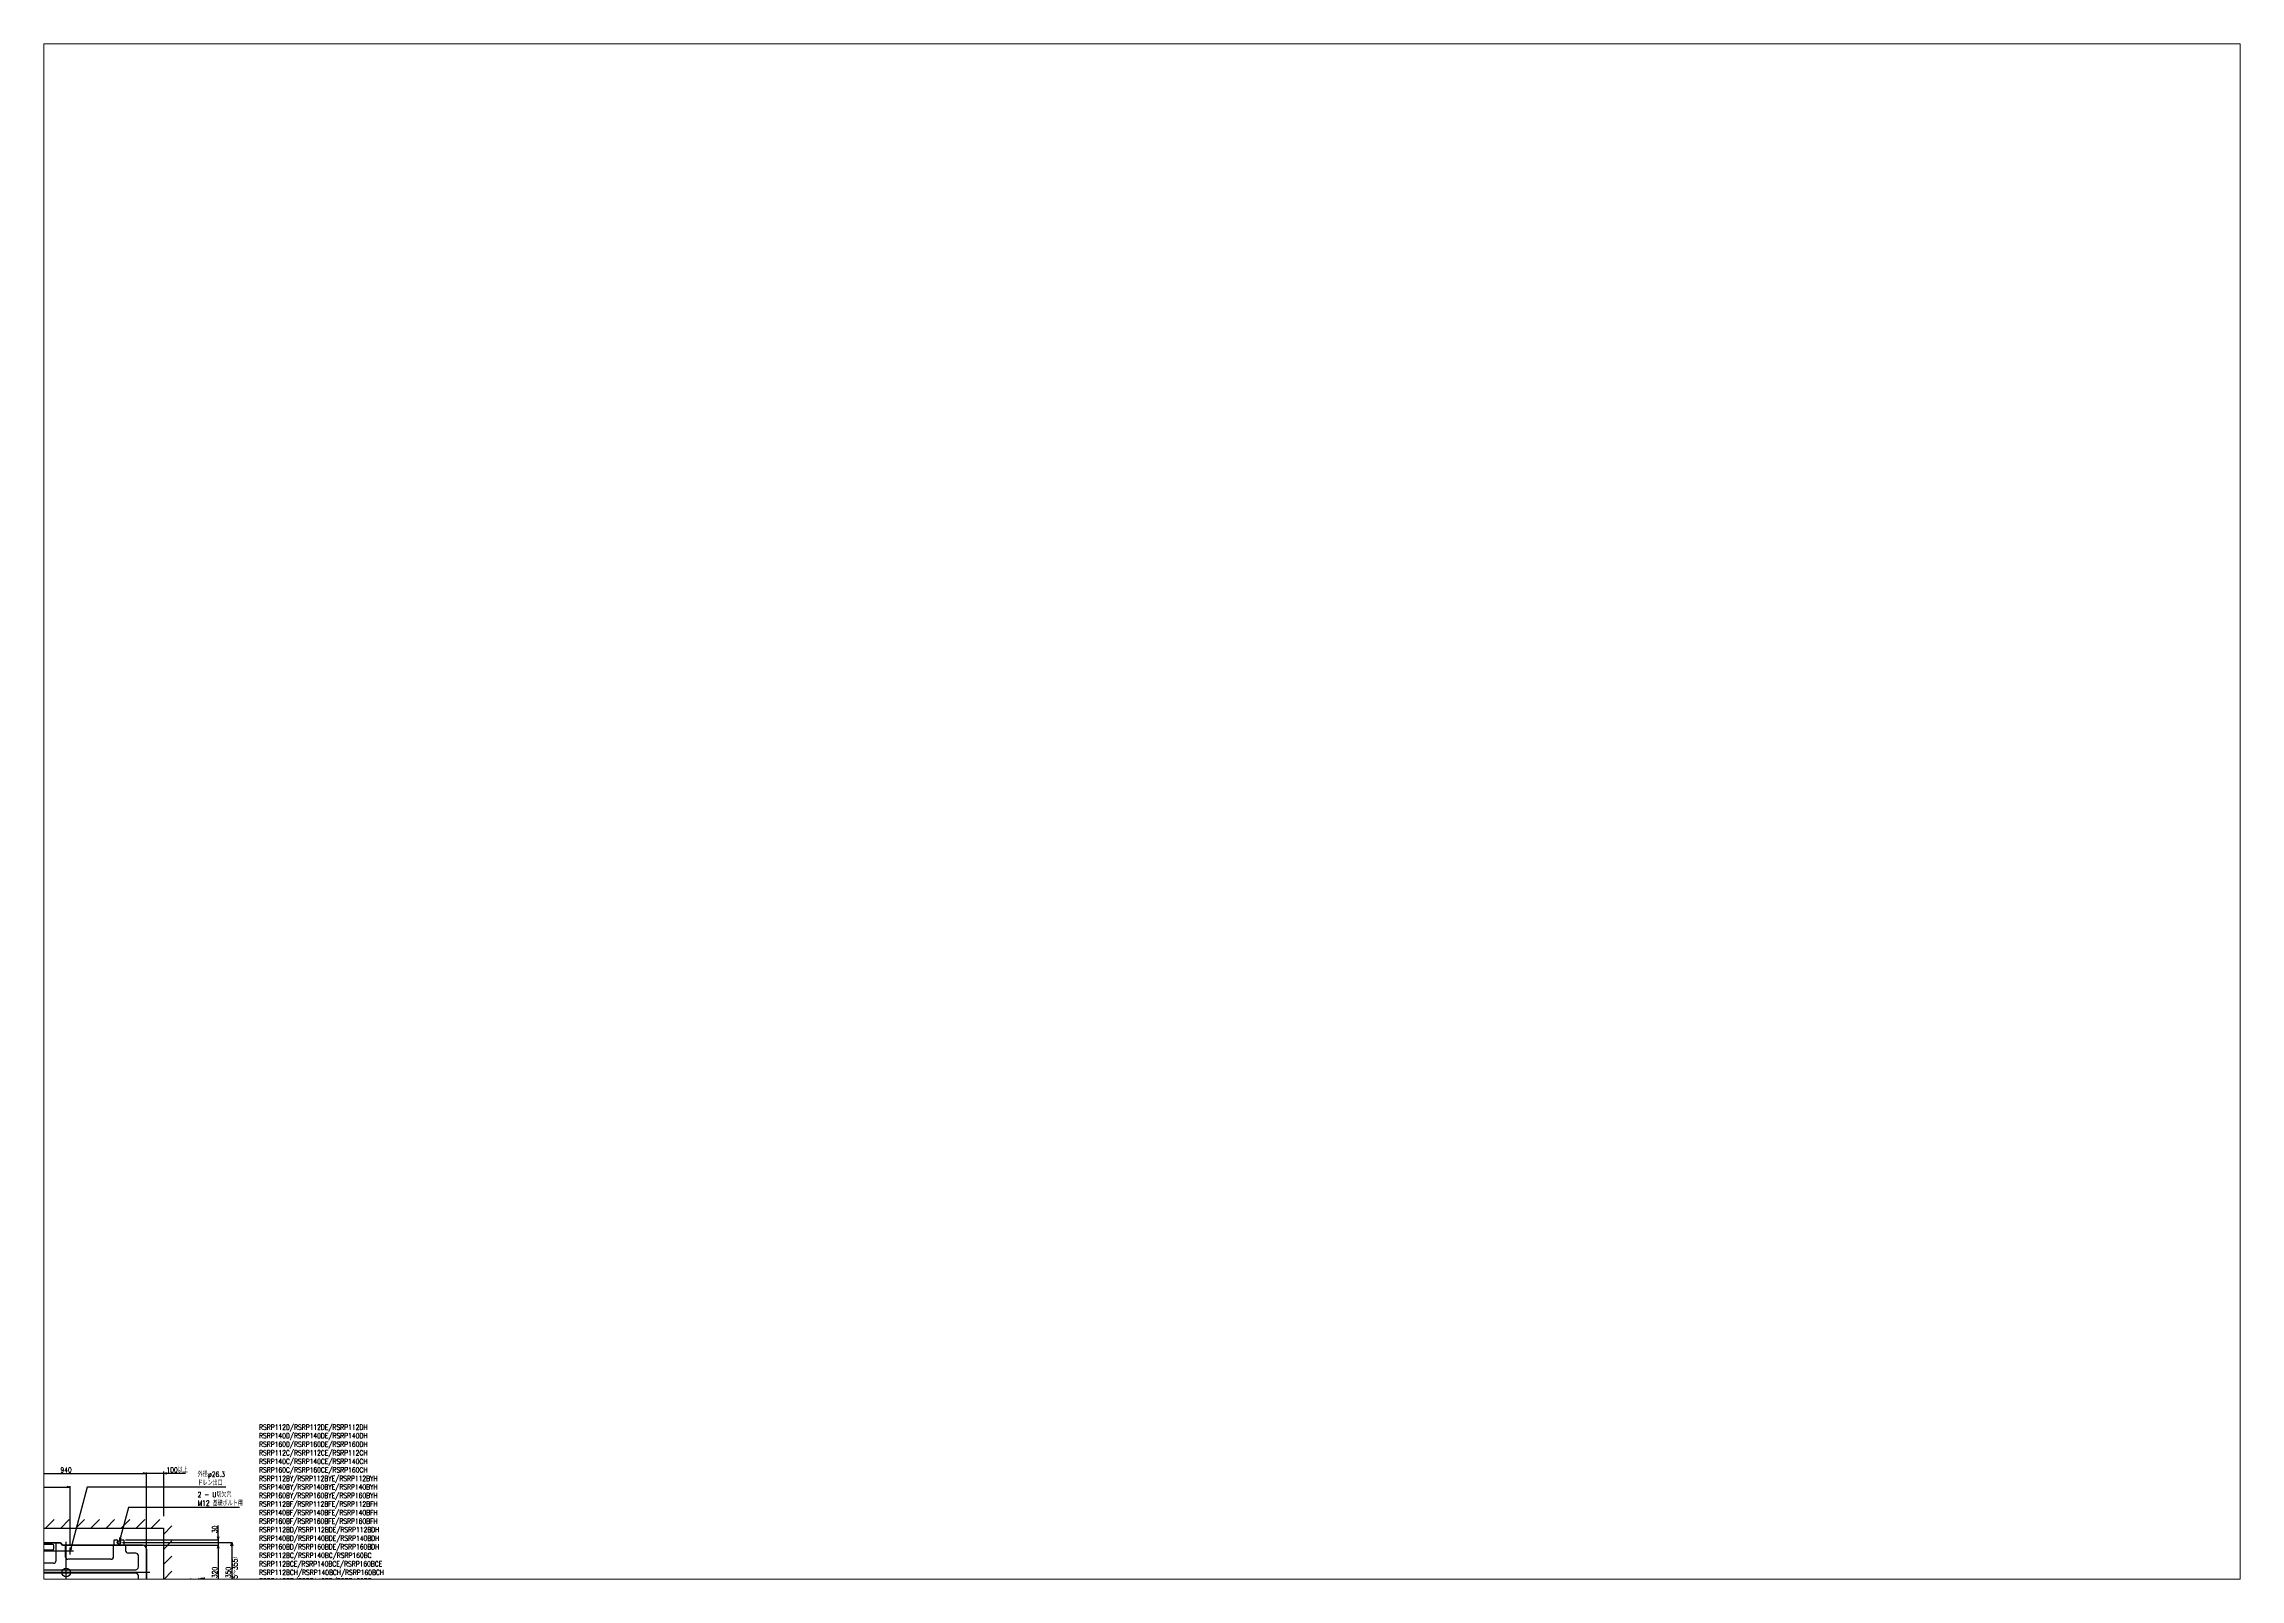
# Paper-space layout 'Layout1' of a CAD drawing. Extents: x 1 to 407, y 1 to 285.
# The model-space entities are those that its viewports show. They can reach past a viewport. Long polylines and large blocks are cut down to what shows.
import ezdxf

# ---------------------------------------------------------------- set-up
doc = ezdxf.new("R2010")
doc.units = 0
doc.header["$LTSCALE"] = 50
doc.linetypes.add('DASHDOT2', pattern=[0.5, 0.25, -0.125, 0, -0.125])
doc.linetypes.add('DASHDOTX2', pattern=[2, 1, -0.5, 0, -0.5])
doc.layers.get('0').update_dxf_attribs({"color": 1, "linetype": 'CONTINUOUS'})
for name, color, linetype in [('ARRANGE', 1, 'CONTINUOUS'), ('BASIS', 6, 'DASHDOTX2'), ('DETAIL', 5, 'CONTINUOUS'), ('FIX', 11, 'CONTINUOUS'), ('NOTE', 4, 'CONTINUOUS'), ('OUTLINE', 3, 'CONTINUOUS'), ('SERVICESPACE', 2, 'CONTINUOUS'), ('SIZE', 30, 'CONTINUOUS')]:
    doc.layers.add(name, color=color, linetype=linetype)
doc.styles.add('STEM_DIM30_0_7', font='romans.shx', dxfattribs={"width": 0.7, "height": 30, "bigfont": 'extfont.shx'})

msp = doc.modelspace()

# ---------------------------------------------------------------- linework, layer by layer
at = {"layer": 'ARRANGE'}
msp.add_circle((0, 0), 25, dxfattribs=at)
at = {"layer": 'BASIS'}
for p, q in [((0, -210), (0, 180)), ((490, 0), (-490, 0))]:
    msp.add_line(p, q, dxfattribs=at)
at = {"layer": 'DETAIL'}
for p, q in [((-220.095443, 174), (-37.004557, 174)), ((-185.55, 157), (-185.55, 140)), ((-79.55, 164), (-178.55, 164)), ((-178.55, 133), (-79.55, 133)), ((-72.55, 140), (-72.55, 157)), ((-61.05, 169.4), (-61.05, 65.6)), ((-61.05, 168.344624), (-61.05, 168.4)), ((-33.693273, 172.593024), (-21.55, 160)), ((-21.55, 160), (447, 160)), ((-5.05, 160), (-5.05, 93.35)), ((278.5, 93.35), (278.5, 160)), ((281.285235, 160), (281.285235, 188.32263)), ((282.962605, 190), (296.459733, 190)), ((302.500001, 183.959732), (302.500001, 171)), ((317.499999, 171), (317.499999, 183.959732)), ((323.540267, 190), (337.037395, 190)), ((338.714765, 188.32263), (338.714765, 160)), ((348.5, 160), (348.5, 129)), ((470, 137), (470, -137)), ((-407.4, 16), (407.5, 16)), ((-73.05, 53.6), (-185.05, 53.6)), ((262.5, 77.35), (10.95, 77.35)), ((407.5, 113), (364.5, 113)), ((423.5, 32), (423.5, 97)), ((407.5, -4), (-407.4, -4)), ((-407.4, -61), (407.5, -61)), ((407.5, -80.5), (-407.4, -80.5)), ((-158.356287, -94.633559), (-156.157274, -94.633559)), ((-154.42541, -99.236674), (-158.356287, -94.633559)), ((-157.619018, -102.54702), (-157.506402, -101.694496)), ((-157.562716, -103.42741), (-157.619018, -102.54702)), ((-157.506402, -101.694496), (-157.224388, -100.950137)), ((-157.224388, -100.950137), (-156.772034, -100.315825)), ((-156.772034, -100.315825), (-156.151573, -99.807256)), ((-156.157274, -94.633559), (-152.625182, -99.16831)), ((-156.151573, -99.807256), (-155.368848, -99.447893)), ((-155.852211, -102.208812), (-155.889285, -102.739433)), ((-155.889285, -102.739433), (-155.833286, -103.257877)), ((-155.728406, -101.763578), (-155.852211, -102.208812)), ((-155.516931, -101.404143), (-155.728406, -101.763578)), ((-155.229346, -101.125382), (-155.516931, -101.404143)), ((-155.368848, -99.447893), (-154.42541, -99.236674)), ((-154.907938, -100.909711), (-155.229346, -101.125382)), ((-154.555949, -100.75566), (-154.907938, -100.909711)), ((-154.173039, -100.66323), (-154.555949, -100.75566)), ((-153.758869, -100.63242), (-154.173039, -100.66323)), ((-148.825334, -100.63242), (-153.758869, -100.63242)), ((-152.625182, -99.16831), (-148.825334, -99.16831)), ((-148.825334, -94.633559), (-147.287164, -94.633559)), ((-148.825334, -99.16831), (-148.825334, -94.633559)), ((-148.825334, -104.568994), (-148.825334, -100.63242)), ((-147.287164, -94.633559), (-147.287164, -106.033103)), ((-139.099972, -94.573395), (-135.698909, -94.573395)), ((-139.099972, -96.043201), (-139.099972, -94.573395)), ((-138.165677, -96.043201), (-139.099972, -96.043201)), ((-138.165677, -104.508829), (-138.165677, -96.043201)), ((-135.698909, -96.043201), (-136.633204, -96.043201)), ((-136.633204, -96.043201), (-136.633204, -104.508829)), ((-135.698909, -94.573395), (-135.698909, -96.043201)), ((-123.684698, -105.929171), (-128.754961, -94.392901)), ((-128.754961, -94.392901), (-127.023096, -94.392901)), ((-127.023096, -94.392901), (-125.821045, -97.326816)), ((-125.821045, -97.326816), (-119.953213, -97.326816)), ((-125.154505, -98.859289), (-122.955492, -104.128943)), ((-120.619754, -98.859289), (-125.154505, -98.859289)), ((-122.818766, -104.128943), (-120.619754, -98.859289)), ((-117.019298, -94.392901), (-122.08956, -105.929171)), ((-119.953213, -97.326816), (-118.751163, -94.392901)), ((-118.751163, -94.392901), (-117.019298, -94.392901)), ((-110.025808, -93.664085), (-110.004166, -93.38085)), ((-110.025808, -105.131992), (-110.025808, -93.664085)), ((-110.004166, -93.38085), (-109.939175, -93.141463)), ((-109.939175, -93.141463), (-109.830734, -92.945824)), ((-109.830734, -92.945824), (-109.678744, -92.793834)), ((-109.678744, -92.793834), (-109.483106, -92.685393)), ((-109.483106, -92.685393), (-109.243719, -92.620402)), ((-109.243719, -92.620402), (-108.960483, -92.59876)), ((-108.960483, -92.59876), (-107.029226, -92.59876)), ((-108.687463, -94.260186), (-108.692728, -94.330625)), ((-108.692728, -94.330625), (-108.692728, -103.867275)), ((-108.671535, -94.20031), (-108.687463, -94.260186)), ((-108.644744, -94.151097), (-108.671535, -94.20031)), ((-108.606892, -94.112647), (-108.644744, -94.151097)), ((-108.557779, -94.08506), (-108.606892, -94.112647)), ((-108.497206, -94.068434), (-108.557779, -94.08506)), ((-108.424973, -94.06287), (-108.497206, -94.068434)), ((-106.8925, -94.06287), (-108.424973, -94.06287)), ((-107.029226, -92.59876), (-106.8925, -94.06287)), ((-106.624745, -101.730929), (-106.624745, -95.601039)), ((-106.624745, -95.601039), (-105.291665, -95.601039)), ((-100.426492, -101.730929), (-106.624745, -101.730929)), ((-105.291665, -95.601039), (-105.291665, -96.398608)), ((-105.291665, -96.398608), (-101.759572, -96.398608)), ((-105.291665, -97.663325), (-105.291665, -100.466212)), ((-101.759572, -97.663325), (-105.291665, -97.663325)), ((-105.291665, -100.466212), (-101.759572, -100.466212)), ((-101.759572, -96.398608), (-101.759572, -95.196558)), ((-101.759572, -95.196558), (-100.426492, -95.196558)), ((-101.759572, -100.466212), (-101.759572, -97.663325)), ((-100.426492, -95.196558), (-100.426492, -101.730929)), ((-98.358508, -92.667123), (-97.025428, -92.667123)), ((-98.358508, -103.867275), (-98.358508, -92.667123)), ((-97.025428, -92.667123), (-97.025428, -105.131992)), ((-94.307704, -95.523119), (-94.224642, -94.91413)), ((-93.105654, -96.525778), (-94.307704, -95.523119)), ((-94.224642, -94.91413), (-94.131515, -94.381177)), ((-94.131515, -94.381177), (-94.028024, -93.92426)), ((-94.028024, -93.92426), (-93.913869, -93.54338)), ((-93.913869, -93.54338), (-93.788753, -93.238537)), ((-93.788753, -93.238537), (-93.652376, -93.00973)), ((-93.652376, -93.00973), (-93.504438, -92.856959)), ((-93.504438, -92.856959), (-93.180444, -92.680836)), ((-93.180444, -92.680836), (-92.853162, -92.645725)), ((-93.041144, -95.88259), (-93.105654, -96.525778)), ((-92.959992, -95.403235), (-93.041144, -95.88259)), ((-92.862297, -95.087612), (-92.959992, -95.403235)), ((-92.748159, -94.935622), (-92.862297, -95.087612)), ((-92.853162, -92.645725), (-92.52279, -92.751724)), ((-92.617678, -94.947165), (-92.748159, -94.935622)), ((-92.470953, -95.122142), (-92.617678, -94.947165)), ((-92.52279, -92.751724), (-92.189528, -92.998934)), ((-92.308084, -95.460453), (-92.470953, -95.122142)), ((-92.189528, -92.998934), (-91.853576, -93.387454)), ((-91.853576, -93.387454), (-91.515132, -93.917384)), ((-91.70421, -106.461213), (-91.70421, -99.659086)), ((-91.515132, -93.917384), (-91.174396, -94.588824)), ((-90.975004, -93.722892), (-89.70459, -92.925322)), ((-90.37113, -99.590723), (-90.37113, -105.190799)), ((-89.70459, -92.925322), (-89.106413, -93.922284)), ((-89.581965, -102.940879), (-89.568246, -102.851705)), ((-89.573561, -103.060149), (-89.581965, -102.940879)), ((-88.707629, -104.256503), (-89.573561, -103.060149)), ((-89.568246, -102.851705), (-89.532603, -102.792726)), ((-89.532603, -102.792726), (-89.475235, -102.764042)), ((-89.475235, -102.764042), (-89.396342, -102.765753)), ((-89.396342, -102.765753), (-89.296122, -102.797958)), ((-89.296122, -102.797958), (-89.174776, -102.860757)), ((-89.174776, -101.328285), (-89.174776, -97.260681)), ((-89.174776, -97.260681), (-86.502919, -97.260681)), ((-86.502919, -101.328285), (-89.174776, -101.328285)), ((-89.174776, -102.860757), (-86.502919, -102.661365)), ((-89.106413, -93.922284), (-82.572042, -93.056352)), ((-87.573941, -96.126993), (-88.639265, -96.8562)), ((-86.502919, -94.657187), (-88.570902, -94.856579)), ((-88.570902, -94.856579), (-87.573941, -96.126993)), ((-88.041088, -98.326006), (-88.041088, -100.257263)), ((-86.502919, -98.326006), (-88.041088, -98.326006)), ((-88.041088, -100.257263), (-86.502919, -100.257263)), ((-86.502919, -97.260681), (-86.502919, -94.657187)), ((-86.502919, -100.257263), (-86.502919, -98.326006)), ((-86.502919, -102.661365), (-86.502919, -101.328285)), ((-81.768776, -94.457795), (-85.369231, -94.588824)), ((-85.369231, -94.588824), (-85.369231, -97.260681)), ((-85.369231, -97.260681), (-83.905122, -97.260681)), ((-85.369231, -98.326006), (-85.369231, -100.257263)), ((-83.905122, -98.326006), (-85.369231, -98.326006)), ((-85.369231, -100.257263), (-83.905122, -100.257263)), ((-85.369231, -101.328285), (-85.369231, -102.593002)), ((-82.771434, -101.328285), (-85.369231, -101.328285)), ((-85.369231, -102.593002), (-82.640405, -102.524639)), ((-83.905122, -96.18966), (-82.771434, -96.18966)), ((-83.905122, -97.260681), (-83.905122, -96.18966)), ((-83.905122, -100.257263), (-83.905122, -98.326006)), ((-82.771434, -96.18966), (-82.771434, -101.328285)), ((-82.640405, -102.524639), (-82.235923, -103.795053)), ((-82.572042, -93.056352), (-82.54864, -92.939174)), ((-82.54864, -92.939174), (-82.517365, -92.851395)), ((-82.517365, -92.851395), (-82.478018, -92.793114)), ((-82.478018, -92.793114), (-82.430399, -92.76443)), ((-82.430399, -92.76443), (-82.37431, -92.765443)), ((-82.37431, -92.765443), (-82.309551, -92.796253)), ((-82.309551, -92.796253), (-82.235923, -92.856959)), ((-82.235923, -92.856959), (-81.768776, -94.457795)), ((-81.706109, -105.190799), (-81.706109, -97.927221)), ((-80.373029, -98.257643), (-80.373029, -106.461213)), ((-79.438734, -92.389811), (-78.504438, -93.660225)), ((423.5, -45), (423.5, -20)), ((423.5, -121.5), (423.5, -96.5))]:
    msp.add_line(p, q, dxfattribs=at)
msp.add_circle((-114.12172, -98.843118), 1, dxfattribs=at)
for centre, radius, start, end in [((-192.45, 169.4), 4.6, 90, 180), ((-178.55, 157), 7, 90, 180), ((-178.55, 140), 7, 180, 270), ((-79.55, 157), 7, 0, 90), ((-79.55, 140), 7, 270, 0), ((-65.65, 169.4), 4.6, 0, 90), ((-37.004557, 169.4), 4.6, 43.958373, 90), ((282.962605, 188.32263), 1.67737, 90, 180), ((296.459733, 183.959732), 6.040268, 0, 90), ((310, 171), 7.499999, 180, 0), ((323.540267, 183.959732), 6.040268, 90, 180), ((337.037395, 188.32263), 1.67737, 0, 90), ((364.5, 129), 16, 180, 270), ((447, 137), 23, 0, 90), ((-185.05, 65.6), 12, 180, 270), ((-73.05, 65.6), 12, 270, 0), ((10.95, 93.35), 16, 180, 270), ((262.5, 93.35), 16, 270, 0), ((407.5, 97), 16, 0, 90), ((407.5, 32), 16, 270, 0), ((-103.126672, -99.159194), 11.433395, 357.494108, 18.87492), ((-102.70614, -99.006181), 12.348852, 357.28685, 20.959871), ((-77.419779, -86.055335), 15.573553, 209.49481, 223.9109), ((-73.979395, -97.85813), 7.727024, 134.952918, 180.512316), ((-74.378656, -98.015571), 5.999259, 133.449527, 182.312533), ((407.5, -20), 16, 0, 90), ((407.5, -45), 16, 270, 0), ((407.5, -96.5), 16, 0, 90)]:
    msp.add_arc(centre, radius, start, end, dxfattribs=at)
at = {"layer": 'FIX'}
msp.add_circle((310, 175), 10, dxfattribs=at)
at = {"layer": 'NOTE'}
for p, q in [((124.212997, 499), (24, 125)), ((934.929584, 499), (124.212997, 499)), ((364.929584, 380), (312.58819, 184.659258)), ((1014.929584, 380), (364.929584, 380)), ((24, 145.705524), (24, 125)), ((24, 125), (34.352762, 142.931509)), ((312.58819, 205.364782), (312.58819, 184.659258)), ((312.58819, 184.659258), (322.940952, 202.590768))]:
    msp.add_line(p, q, dxfattribs=at)
at = {"layer": 'NOTE', "linetype": 'DASHDOT2'}
for p, q in [((24, 105), (24, 145)), ((44, 125), (4, 125)), ((372, -139), (372, -99)), ((425, -134), (425, -94))]:
    msp.add_line(p, q, dxfattribs=at)
at = {"layer": 'OUTLINE'}
msp.add_lwpolyline([(158.5, -200), (174.552632, -199.998614, 0.047789), (178.325227, -199.435538, 0.311204), (181.331266, -196.033796, 0.03011), (183.499999, -160), (447, -160, 0.414214), (470, -137), (470, 137, 0.414214), (447, 160), (-21.55, 160), (-33.693273, 172.593024, 0.203641), (-37.004557, 174), (-220.095443, 174, 0.203641), (-223.406727, 172.593024), (-235.55, 160), (-447, 160, 0.414214), (-470, 137), (-470, -137, 0.414214), (-447, -160), (-439.399999, -160, 0.03011), (-437.231266, -196.033796, 0.311204), (-434.225227, -199.435538, 0.047789), (-430.452631, -199.998614), (-414.4, -200)], format="xyb", close=True, dxfattribs=at)
at = {"layer": 'SERVICESPACE'}
for p, q in [((570, 580), (470, 580)), ((570, 590), (570, 330)), ((570, 580), (590, 585.358984)), ((700, 580), (570, 580)), ((590, 574.641016), (570, 580)), ((-570, 260), (570, 260)), ((-158.058262, 310), (-208.058262, 260)), ((-69.669914, 310), (-119.669914, 260)), ((18.718434, 310), (-31.281566, 260)), ((107.106781, 310), (57.106781, 260)), ((195.495129, 310), (145.495129, 260)), ((283.883476, 310), (233.883476, 260)), ((372.271824, 310), (322.271824, 260)), ((460.660172, 310), (410.660172, 260)), ((549.048519, 310), (499.048519, 260)), ((620, 272.563133), (570, 222.563133)), ((570, 260), (570, -220)), ((620, 184.174785), (570, 134.174785)), ((620, 95.786438), (570, 45.786438)), ((620, 7.39809), (570, -42.60191)), ((620, -80.990258), (570, -130.990258))]:
    msp.add_line(p, q, dxfattribs=at)
at = {"layer": 'SIZE'}
for p, q in [((-470, 580), (470, 580)), ((450, 585.358984), (470, 580)), ((470, 580), (450, 574.641016)), ((470, 147), (470, 585)), ((-470, 500), (24, 500)), ((4, 505.358984), (24, 500)), ((24, 500), (4, 494.641016)), ((24, 156), (24, 505)), ((890, 190), (890, 274)), ((330, 175), (975, 175)), ((347.037395, 190), (895, 190)), ((457, 160), (895, 160)), ((884.641016, 210), (890, 190)), ((890, 160), (884.641016, 140)), ((890, 190), (895.358984, 210)), ((890, 190), (890, 160)), ((890, 160), (890, -160)), ((895.358984, 140), (890, 160)), ((964.641016, 155), (970, 175)), ((970, 175), (970, -175)), ((970, 175), (975.358984, 155)), ((-6, 125), (-735, 125)), ((730, -119), (724.641016, -99)), ((730, -119), (730, -35)), ((735.358984, -99), (730, -119)), ((810, -114), (804.641016, -94)), ((810, -114), (810, -30)), ((815.358984, -94), (810, -114))]:
    msp.add_line(p, q, dxfattribs=at)

# ---------------------------------------------------------------- texts
at = {"layer": 'NOTE', "insert": (1130, -474.998614), "char_height": 30, "attachment_point": 7, "style": 'STEM_DIM30_0_7'}
msp.add_mtext('RSRP112D/RSRP112DE/RSRP112DH\\PRSRP140D/RSRP140DE/RSRP140DH\\PRSRP160D/RSRP160DE/RSRP160DH\\PRSRP112C/RSRP112CE/RSRP112CH\\PRSRP140C/RSRP140CE/RSRP140CH\\PRSRP160C/RSRP160CE/RSRP160CH\\PRSRP112BY/RSRP112BYE/RSRP112BYH\\PRSRP140BY/RSRP140BYE/RSRP140BYH\\PRSRP160BY/RSRP160BYE/RSRP160BYH\\PRSRP112BF/RSRP112BFE/RSRP112BFH\\PRSRP140BF/RSRP140BFE/RSRP140BFH\\PRSRP160BF/RSRP160BFE/RSRP160BFH\\PRSRP112BD/RSRP112BDE/RSRP112BDH\\PRSRP140BD/RSRP140BDE/RSRP140BDH\\PRSRP160BD/RSRP160BDE/RSRP160BDH\\PRSRP112BC/RSRP140BC/RSRP160BC\\PRSRP112BCE/RSRP140BCE/RSRP160BCE\\PRSRP112BCH/RSRP140BCH/RSRP160BCH\\PRSRP112BB/RSRP140BB/RSRP160BB\\PRSRP112BBE/RSRP140BBE/RSRP160BBE\\PRSRP112BBH/RSRP140BBH/RSRP160BBH\\PRSRP112BA/RSRP140BA/RSRP160BA\\PRSRP112BAE/RSRP140BAE/RSRP160BAE\\PRSRP112BAH/RSRP140BAH/RSRP160BAH\\PRSRP112B/RSRP140B/RSRP160B\\PRSRP112BE/RSRP140BE/RSRP160BE\\PRSRP112BH/RSRP140BH/RSRP160BH', dxfattribs=at)
at = {"layer": 'NOTE', "char_height": 30, "attachment_point": 7, "style": 'STEM_DIM30_0_7'}
for s, insert, width in [('外径φ26.3\\Pドレン出口', (770, 509), 233.600122), ('2 - U切欠穴\\PM12 基礎ボルト用', (770, 390), 303.320671)]:
    msp.add_mtext(s, dxfattribs=dict(at, insert=insert, width=width))
at = {"layer": 'SERVICESPACE', "insert": (650, 600), "char_height": 30, "attachment_point": 5, "style": 'STEM_DIM30_0_7'}
msp.add_mtext('100以上', dxfattribs=at)
at = {"layer": 'SIZE', "insert": (0, 600), "char_height": 30, "attachment_point": 5, "style": 'STEM_DIM30_0_7'}
msp.add_mtext('\\A1;940', dxfattribs=at)
at = {"layer": 'SIZE', "char_height": 30, "attachment_point": 5, "rotation": 90, "style": 'STEM_DIM30_0_7'}
for s, insert in [('\\A1;30', (870, 252)), ('\\A1;320', (870, 0)), ('\\A1;350', (950, 0)), ('\\A1;（345～355）', (990, 0)), ('\\A1;41', (710, -57)), ('\\A1;46', (790, -52))]:
    msp.add_mtext(s, dxfattribs=dict(at, insert=insert))

psp = doc.layouts.get("Layout1")

# ---------------------------------------------------------------- viewports
at = {"layer": '0'}
psp.add_viewport(center=(204.099578, 142.589249), size=(406.559325, 284.142799), view_center_point=(6299.807754, 4454.864055), view_height=8987.305942, dxfattribs=at)

doc.saveas('drawing.dxf')
